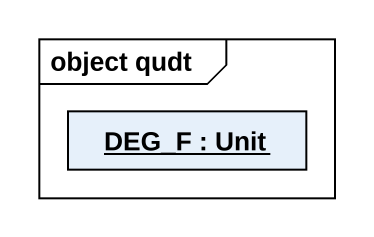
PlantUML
@startuml
mainframe object qudt
hide circle
hide empty members
object "DEG_F : Unit" as DEG_F
@enduml
